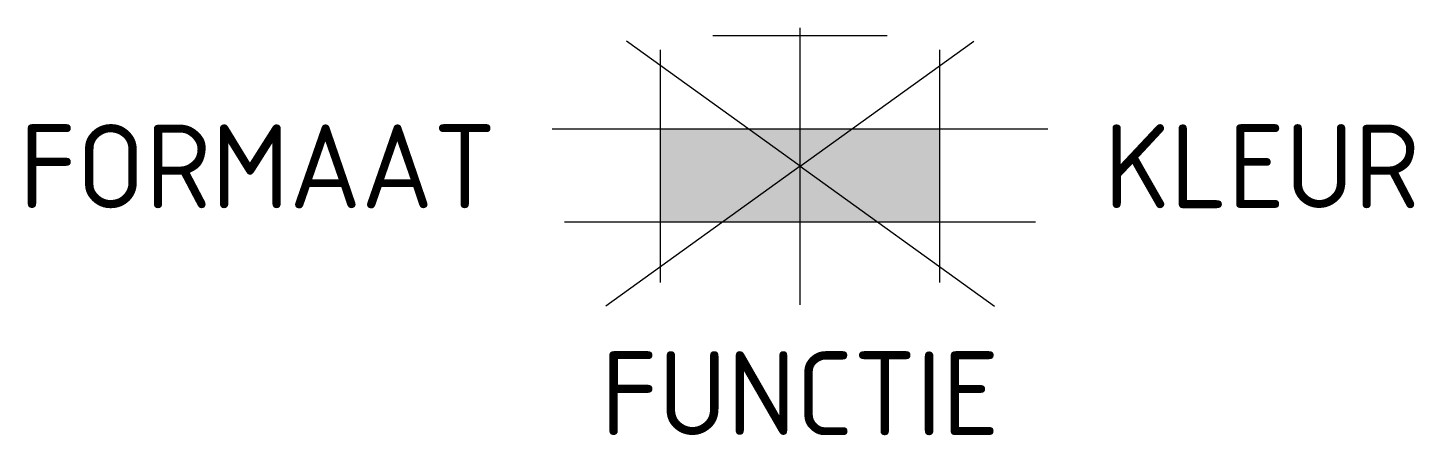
# Model space of a CAD drawing. Extents: x -16.6 to 13.2, y -5.8 to 3.
import ezdxf
from ezdxf.enums import TextEntityAlignment as Align

# ---------------------------------------------------------------- set-up
doc = ezdxf.new("R2010")
doc.units = 0
doc.styles.add('NLCS-ISO', font='NLCS-ISO.ttf')

msp = doc.modelspace()

# ---------------------------------------------------------------- hatches: boundary and pattern name
h = msp.add_hatch(color=254)
h.dxf.hatch_style = 1
h.paths.add_polyline_path([(0, 0.799), (-3, 0.799), (-3, -1.201), (0, -1.201)])
h = msp.add_hatch(color=254)
h.dxf.hatch_style = 1
h.paths.add_polyline_path([(3, 0.799), (0, 0.799), (0, -1.201), (3, -1.201)])

# ---------------------------------------------------------------- linework, layer by layer
for p, q in [((0, 0), (-3.728, 2.684)), ((1.871, 2.799), (-1.871, 2.799)), ((0, -2.975), (0, 2.975)), ((0, 0), (3.728, 2.684)), ((-3, -2.498), (-3, 2.498)), ((3, -2.498), (3, 2.498)), ((5.322, 0.799), (-5.322, 0.799)), ((0, 0), (-4.172, -3.003)), ((0, 0), (4.172, -3.003)), ((5.055, -1.201), (-5.055, -1.201))]:
    msp.add_line(p, q)

# ---------------------------------------------------------------- texts
at = {"style": 'NLCS-ISO'}
msp.add_attdef('FORMAAT', text='40x60', height=1.8, dxfattribs=at).set_placement((-6.525, 0), align=Align.MIDDLE_RIGHT)
msp.add_attdef('KLEUR', text='G', height=1.8, dxfattribs=at).set_placement((6.525, 0), align=Align.MIDDLE_LEFT)
at = {"style": 'NLCS-ISO', "flags": 1}
msp.add_attdef('FUNCTIE', text='', height=1.8, dxfattribs=at).set_placement((0, -3.975), align=Align.TOP_CENTER)

doc.saveas('drawing.dxf')
